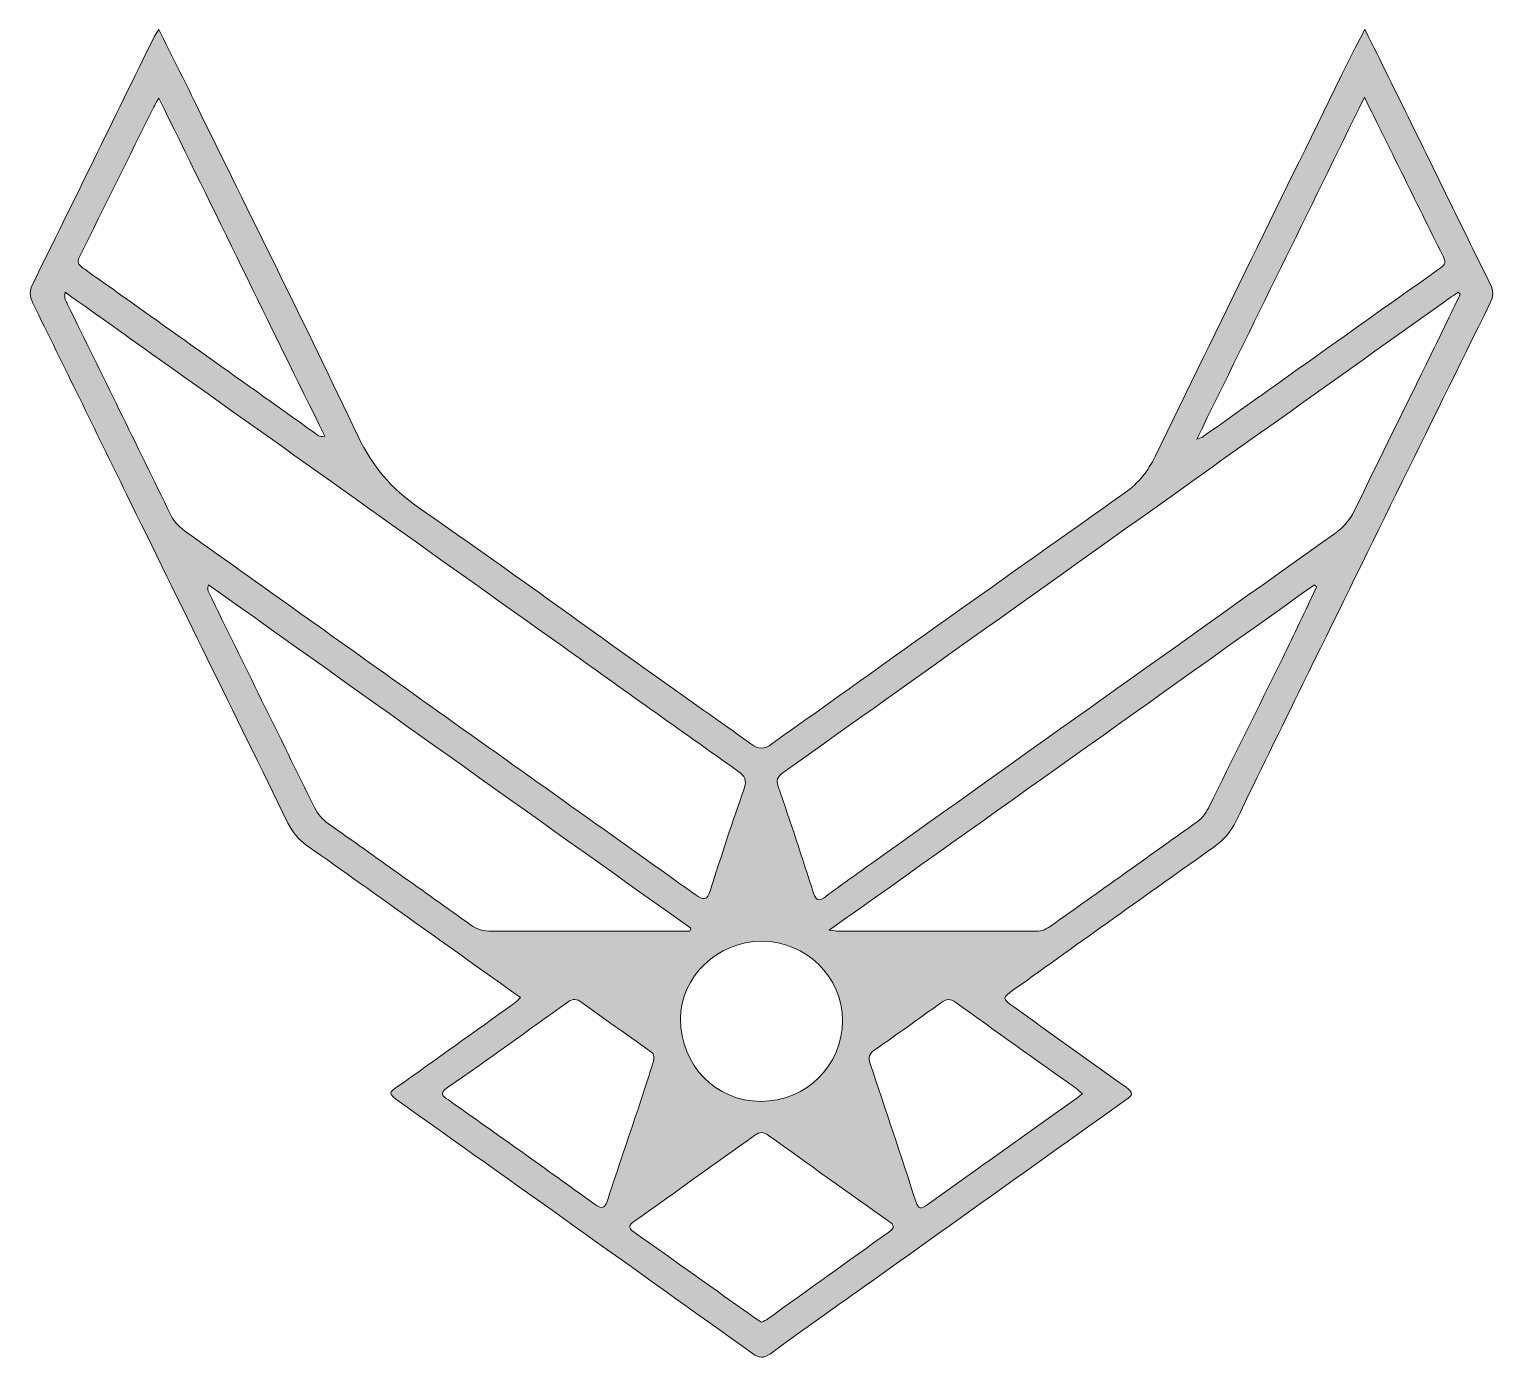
# Model space of a CAD drawing. Header units: inches. Extents: x 32 to 718, y -686 to -64.
import ezdxf

# ---------------------------------------------------------------- set-up
doc = ezdxf.new("R2010")
doc.units = ezdxf.units.IN
doc.header["$MEASUREMENT"] = 0
doc.layers.add('Layer 1', color=7, linetype='Continuous')

msp = doc.modelspace()

# ---------------------------------------------------------------- hatches: boundary and pattern name
at = {"layer": 'Layer 1', "true_color": 0xffffff}
h = msp.add_hatch(color=7, dxfattribs=at)
h.dxf.hatch_style = 2
edge = h.paths.add_edge_path()
edge.add_spline(control_points=[(716.02, -183.47), (703.52, -158.31), (691.23, -133.04), (678.85, -107.83), (671.88, -93.63), (664.86, -79.47), (657.35, -64.26), (654.2, -70.35), (651.6, -75.15), (649.2, -80.05), (619.16, -141.39), (589.12, -202.73), (559.19, -264.12), (555.82, -271.03), (551.56, -276.61), (545.07, -281.19), (489.85, -320.13), (434.85, -359.38), (379.89, -398.67), (376.17, -401.33), (373.69, -401.36), (370.01, -398.65), (358.46, -390.14), (346.57, -382.11), (334.89, -373.78), (294.79, -345.17), (254.97, -316.16), (214.52, -288.06), (201.86, -279.27), (192.92, -268.87), (186.27, -254.85), (161.53, -202.69), (135.71, -151.04), (110.29, -99.21), (104.66, -87.73), (98.96, -76.29), (93.03, -64.31), (92.01, -65.87), (91.3, -66.74), (90.82, -67.73), (71.88, -106.32), (53, -144.95), (33.97, -183.5), (32.38, -186.73), (32.43, -189.22), (34.02, -192.43), (48.74, -222.17), (63.26, -252.01), (77.88, -281.81), (103.05, -333.11), (128.28, -384.4), (153.41, -435.73), (155.55, -440.11), (158.42, -443.54), (162.41, -446.34), (179.23, -458.17), (195.95, -470.15), (212.69, -482.08), (229.12, -493.79), (245.53, -505.5), (262.26, -517.43), (260.85, -518.67), (259.95, -519.62), (258.91, -520.37), (240.81, -533.34), (222.69, -546.3), (204.56, -559.23), (202.11, -560.97), (199.53, -561.86), (203.9, -564.96), (259.62, -604.51), (315.23, -644.21), (370.79, -683.98), (373.88, -686.19), (375.94, -686.42), (379.14, -684.06), (392.51, -674.22), (406.13, -664.72), (419.65, -655.07), (461.6, -625.15), (503.52, -595.18), (545.53, -565.34), (548.86, -562.97), (549.17, -561.85), (545.57, -559.32), (527.97, -546.95), (510.55, -534.31), (493.06, -521.77), (487.45, -517.75), (487.43, -517.73), (493.09, -513.69), (524.27, -491.42), (555.42, -469.12), (586.67, -446.95), (591.27, -443.68), (594.68, -439.76), (597.13, -434.65), (607.42, -413.23), (617.9, -391.89), (628.37, -370.55), (657.53, -311.13), (686.69, -251.71), (715.98, -192.35), (717.57, -189.12), (717.62, -186.69), (716.02, -183.47)], knot_values=[0, 0, 0, 0, 1, 1, 1, 2, 2, 2, 3, 3, 3, 4, 4, 4, 5, 5, 5, 6, 6, 6, 7, 7, 7, 8, 8, 8, 9, 9, 9, 10, 10, 10, 11, 11, 11, 12, 12, 12, 13, 13, 13, 14, 14, 14, 15, 15, 15, 16, 16, 16, 17, 17, 17, 18, 18, 18, 19, 19, 19, 20, 20, 20, 21, 21, 21, 22, 22, 22, 23, 23, 23, 24, 24, 24, 25, 25, 25, 26, 26, 26, 27, 27, 27, 28, 28, 28, 29, 29, 29, 30, 30, 30, 31, 31, 31, 32, 32, 32, 33, 33, 33, 34, 34, 34, 35, 35, 35, 35], degree=3, periodic=1)
edge = h.paths.add_edge_path()
edge.add_spline(control_points=[(657.13, -96.09), (663.29, -108.55), (668.96, -119.98), (674.61, -131.42), (681.04, -144.42), (687.4, -157.45), (693.92, -170.4), (695.11, -172.77), (695.33, -174.12), (692.78, -175.93), (655.7, -202.17), (618.71, -228.55), (581.69, -254.88), (581.26, -255.18), (580.69, -255.29), (578.66, -256.09), (605.09, -202.2), (630.85, -149.67), (657.13, -96.09)], knot_values=[0, 0, 0, 0, 1, 1, 1, 2, 2, 2, 3, 3, 3, 4, 4, 4, 5, 5, 5, 6, 6, 6, 6], degree=3, periodic=1)
edge = h.paths.add_edge_path()
edge.add_spline(control_points=[(375.06, -490.99), (395.78, -490.98), (412.91, -507.77), (412.9, -528.11), (412.9, -549.18), (395.86, -566.06), (374.67, -565.99), (353.54, -565.93), (337.15, -549.11), (337.07, -527.42), (337, -507.82), (354.53, -491.01), (375.06, -490.99)], knot_values=[0, 0, 0, 0, 1, 1, 1, 2, 2, 2, 3, 3, 3, 4, 4, 4, 4], degree=3, periodic=1)
edge = h.paths.add_edge_path()
edge.add_spline(control_points=[(55.96, -170.43), (67.65, -147.22), (79.08, -123.88), (90.61, -100.58), (91.18, -99.42), (91.92, -98.34), (93.02, -96.48), (119.05, -149.53), (144.78, -202), (170.6, -254.64), (167.98, -255.46), (166.91, -253.83), (165.66, -252.94), (129.85, -227.5), (94.09, -202.01), (58.29, -176.57), (56.06, -174.98), (54.2, -173.94), (55.96, -170.43)], knot_values=[0, 0, 0, 0, 1, 1, 1, 2, 2, 2, 3, 3, 3, 4, 4, 4, 5, 5, 5, 6, 6, 6, 6], degree=3, periodic=1)
edge = h.paths.add_edge_path()
edge.add_spline(control_points=[(98.58, -291.58), (82.55, -258.7), (66.41, -225.89), (50.33, -193.05), (49.62, -191.58), (48.48, -190.18), (49.17, -187.33), (66.04, -199.33), (82.46, -211), (98.87, -222.69), (160.03, -266.23), (221.19, -309.78), (282.35, -353.34), (309.54, -372.71), (336.69, -392.14), (363.96, -411.39), (367.25, -413.71), (368.23, -415.71), (366.83, -419.72), (361.36, -435.39), (356.12, -451.15), (351.19, -467), (349.59, -472.15), (347.88, -472), (343.96, -469.2), (302.68, -439.68), (261.29, -410.31), (219.95, -380.87), (182, -353.85), (144.07, -326.79), (106.12, -299.77), (103.01, -297.56), (100.32, -295.16), (98.58, -291.58)], knot_values=[0, 0, 0, 0, 1, 1, 1, 2, 2, 2, 3, 3, 3, 4, 4, 4, 5, 5, 5, 6, 6, 6, 7, 7, 7, 8, 8, 8, 9, 9, 9, 10, 10, 10, 11, 11, 11, 11], degree=3, periodic=1)
edge = h.paths.add_edge_path()
edge.add_spline(control_points=[(248.8, -486.41), (245.03, -486.43), (241.86, -485.51), (238.8, -483.33), (216.7, -467.53), (194.54, -451.8), (172.39, -436.05), (169.57, -434.05), (167.33, -431.56), (165.8, -428.43), (149.32, -394.92), (132.83, -361.4), (116.37, -327.88), (115.96, -327.05), (115.74, -326.13), (116.24, -324.23), (191.48, -377.82), (266.71, -431.41), (341.95, -485), (341.81, -485.45), (341.66, -485.9), (341.52, -486.35), (336.1, -486.35), (330.68, -486.35), (325.26, -486.35), (299.77, -486.35), (274.29, -486.3), (248.8, -486.41)], knot_values=[0, 0, 0, 0, 1, 1, 1, 2, 2, 2, 3, 3, 3, 4, 4, 4, 5, 5, 5, 6, 6, 6, 7, 7, 7, 8, 8, 8, 9, 9, 9, 9], degree=3, periodic=1)
edge = h.paths.add_edge_path()
edge.add_spline(control_points=[(296.64, -613.91), (274.05, -597.54), (251.25, -581.43), (228.48, -565.3), (225.76, -563.38), (224.12, -562.3), (228.09, -559.54), (246.96, -546.38), (265.64, -532.95), (284.33, -519.53), (286.73, -517.81), (288.52, -517.96), (290.86, -519.66), (301.23, -527.2), (311.73, -534.57), (322.15, -542.04), (323.45, -542.97), (325.35, -543.62), (324.42, -547.39), (322.35, -553.81), (319.86, -561.72), (317.24, -569.58), (312.59, -583.54), (307.75, -597.43), (303.25, -611.43), (301.92, -615.58), (300.96, -617.04), (296.64, -613.91)], knot_values=[0, 0, 0, 0, 1, 1, 1, 2, 2, 2, 3, 3, 3, 4, 4, 4, 5, 5, 5, 6, 6, 6, 7, 7, 7, 8, 8, 8, 9, 9, 9, 9], degree=3, periodic=1)
edge = h.paths.add_edge_path()
edge.add_spline(control_points=[(434.57, -627.21), (415.65, -640.64), (396.85, -654.22), (377.99, -667.73), (377.1, -668.37), (376.06, -668.81), (375.03, -669.38), (373.96, -668.69), (372.99, -668.12), (372.08, -667.47), (353.18, -654.04), (334.31, -640.55), (315.35, -627.2), (312.22, -625), (312.98, -623.83), (315.58, -621.98), (334.36, -608.69), (353.1, -595.33), (371.78, -581.89), (374.16, -580.18), (375.91, -580.22), (378.29, -581.92), (396.97, -595.36), (415.71, -608.71), (434.5, -621.99), (437.24, -623.93), (437.56, -625.09), (434.57, -627.21)], knot_values=[0, 0, 0, 0, 1, 1, 1, 2, 2, 2, 3, 3, 3, 4, 4, 4, 5, 5, 5, 6, 6, 6, 7, 7, 7, 8, 8, 8, 9, 9, 9, 9], degree=3, periodic=1)
edge = h.paths.add_edge_path()
edge.add_spline(control_points=[(522.09, -559.85), (523.09, -560.57), (523.99, -561.45), (525.14, -562.43), (523.88, -563.4), (523.03, -564.11), (522.13, -564.76), (498.94, -581.3), (475.72, -597.8), (452.59, -614.42), (449.69, -616.51), (448.41, -616.55), (447.2, -612.81), (440.21, -591.29), (433.07, -569.81), (425.84, -548.37), (424.81, -545.32), (425.43, -543.63), (428.05, -541.82), (438.44, -534.62), (448.74, -527.28), (458.93, -519.81), (461.47, -517.95), (463.33, -517.84), (465.92, -519.71), (484.59, -533.16), (503.36, -546.47), (522.09, -559.85)], knot_values=[0, 0, 0, 0, 1, 1, 1, 2, 2, 2, 3, 3, 3, 4, 4, 4, 5, 5, 5, 6, 6, 6, 7, 7, 7, 8, 8, 8, 9, 9, 9, 9], degree=3, periodic=1)
edge = h.paths.add_edge_path()
edge.add_spline(control_points=[(618.74, -358.71), (607.27, -382.07), (595.67, -405.36), (584.15, -428.7), (582.69, -431.66), (580.59, -433.96), (577.91, -435.86), (555.46, -451.81), (533.03, -467.78), (510.62, -483.78), (508.42, -485.35), (506.21, -486.4), (503.36, -486.4), (472.41, -486.32), (441.45, -486.35), (410.5, -486.33), (409.8, -486.33), (409.09, -486.17), (406.74, -485.88), (483.14, -431.48), (558.42, -377.88), (633.69, -324.28), (634.05, -324.58), (634.42, -324.89), (634.78, -325.2), (629.44, -336.37), (624.2, -347.6), (618.74, -358.71)], knot_values=[0, 0, 0, 0, 1, 1, 1, 2, 2, 2, 3, 3, 3, 4, 4, 4, 5, 5, 5, 6, 6, 6, 7, 7, 7, 8, 8, 8, 9, 9, 9, 9], degree=3, periodic=1)
edge = h.paths.add_edge_path()
edge.add_spline(control_points=[(688.19, -216.68), (676.31, -240.88), (664.31, -265.03), (652.55, -289.3), (650.33, -293.89), (647.32, -297.37), (643.2, -300.31), (571.07, -351.59), (499, -402.95), (426.93, -454.31), (419.56, -459.56), (412.2, -464.84), (404.9, -470.19), (402.2, -472.17), (400.65, -472.53), (399.39, -468.57), (394.05, -451.85), (388.54, -435.19), (382.81, -418.61), (381.44, -414.66), (383.49, -413.29), (386.09, -411.43), (448.99, -366.7), (511.84, -321.9), (574.7, -277.12), (614.66, -248.66), (654.63, -220.2), (694.59, -191.75), (696.71, -190.24), (698.86, -188.78), (701, -187.3), (701.32, -187.63), (701.64, -187.95), (701.96, -188.27), (697.37, -197.74), (692.82, -207.23), (688.19, -216.68)], knot_values=[0, 0, 0, 0, 1, 1, 1, 2, 2, 2, 3, 3, 3, 4, 4, 4, 5, 5, 5, 6, 6, 6, 7, 7, 7, 8, 8, 8, 9, 9, 9, 10, 10, 10, 11, 11, 11, 12, 12, 12, 12], degree=3, periodic=1)

# ---------------------------------------------------------------- linework, layer by layer
at = {"layer": 'Layer 1', "lineweight": 0}
for points, knots in [([(716.02, -183.47), (703.52, -158.31), (691.23, -133.04), (678.85, -107.83), (671.88, -93.63), (664.86, -79.47), (657.35, -64.26), (654.2, -70.35), (651.6, -75.15), (649.2, -80.05), (619.16, -141.39), (589.12, -202.73), (559.19, -264.12), (555.82, -271.03), (551.56, -276.61), (545.07, -281.19), (489.85, -320.13), (434.85, -359.38), (379.89, -398.67), (376.17, -401.33), (373.69, -401.36), (370.01, -398.65), (358.46, -390.14), (346.57, -382.11), (334.89, -373.78), (294.79, -345.17), (254.97, -316.16), (214.52, -288.06), (201.86, -279.27), (192.92, -268.87), (186.27, -254.85), (161.53, -202.69), (135.71, -151.04), (110.29, -99.21), (104.66, -87.73), (98.96, -76.29), (93.03, -64.31), (92.01, -65.87), (91.3, -66.74), (90.82, -67.73), (71.88, -106.32), (53, -144.95), (33.97, -183.5), (32.38, -186.73), (32.43, -189.22), (34.02, -192.43), (48.74, -222.17), (63.26, -252.01), (77.88, -281.81), (103.05, -333.11), (128.28, -384.4), (153.41, -435.73), (155.55, -440.11), (158.42, -443.54), (162.41, -446.34), (179.23, -458.17), (195.95, -470.15), (212.69, -482.08), (229.12, -493.79), (245.53, -505.5), (262.26, -517.43), (260.85, -518.67), (259.95, -519.62), (258.91, -520.37), (240.81, -533.34), (222.69, -546.3), (204.56, -559.23), (202.11, -560.97), (199.53, -561.86), (203.9, -564.96), (259.62, -604.51), (315.23, -644.21), (370.79, -683.98), (373.88, -686.19), (375.94, -686.42), (379.14, -684.06), (392.51, -674.22), (406.13, -664.72), (419.65, -655.07), (461.6, -625.15), (503.52, -595.18), (545.53, -565.34), (548.86, -562.97), (549.17, -561.85), (545.57, -559.32), (527.97, -546.95), (510.55, -534.31), (493.06, -521.77), (487.45, -517.75), (487.43, -517.73), (493.09, -513.69), (524.27, -491.42), (555.42, -469.12), (586.67, -446.95), (591.27, -443.68), (594.68, -439.76), (597.13, -434.65), (607.42, -413.23), (617.9, -391.89), (628.37, -370.55), (657.53, -311.13), (686.69, -251.71), (715.98, -192.35), (717.57, -189.12), (717.62, -186.69), (716.02, -183.47)], [0, 0, 0, 0, 1, 1, 1, 2, 2, 2, 3, 3, 3, 4, 4, 4, 5, 5, 5, 6, 6, 6, 7, 7, 7, 8, 8, 8, 9, 9, 9, 10, 10, 10, 11, 11, 11, 12, 12, 12, 13, 13, 13, 14, 14, 14, 15, 15, 15, 16, 16, 16, 17, 17, 17, 18, 18, 18, 19, 19, 19, 20, 20, 20, 21, 21, 21, 22, 22, 22, 23, 23, 23, 24, 24, 24, 25, 25, 25, 26, 26, 26, 27, 27, 27, 28, 28, 28, 29, 29, 29, 30, 30, 30, 31, 31, 31, 32, 32, 32, 33, 33, 33, 34, 34, 34, 35, 35, 35, 35]), ([(55.96, -170.43), (67.65, -147.22), (79.08, -123.88), (90.61, -100.58), (91.18, -99.42), (91.92, -98.34), (93.02, -96.48), (119.05, -149.53), (144.78, -202), (170.6, -254.64), (167.98, -255.46), (166.91, -253.83), (165.66, -252.94), (129.85, -227.5), (94.09, -202.01), (58.29, -176.57), (56.06, -174.98), (54.2, -173.94), (55.96, -170.43)], [0, 0, 0, 0, 1, 1, 1, 2, 2, 2, 3, 3, 3, 4, 4, 4, 5, 5, 5, 6, 6, 6, 6]), ([(657.13, -96.09), (663.29, -108.55), (668.96, -119.98), (674.61, -131.42), (681.04, -144.42), (687.4, -157.45), (693.92, -170.4), (695.11, -172.77), (695.33, -174.12), (692.78, -175.93), (655.7, -202.17), (618.71, -228.55), (581.69, -254.88), (581.26, -255.18), (580.69, -255.29), (578.66, -256.09), (605.09, -202.2), (630.85, -149.67), (657.13, -96.09)], [0, 0, 0, 0, 1, 1, 1, 2, 2, 2, 3, 3, 3, 4, 4, 4, 5, 5, 5, 6, 6, 6, 6]), ([(98.58, -291.58), (82.55, -258.7), (66.41, -225.89), (50.33, -193.05), (49.62, -191.58), (48.48, -190.18), (49.17, -187.33), (66.04, -199.33), (82.46, -211), (98.87, -222.69), (160.03, -266.23), (221.19, -309.78), (282.35, -353.34), (309.54, -372.71), (336.69, -392.14), (363.96, -411.39), (367.25, -413.71), (368.23, -415.71), (366.83, -419.72), (361.36, -435.39), (356.12, -451.15), (351.19, -467), (349.59, -472.15), (347.88, -472), (343.96, -469.2), (302.68, -439.68), (261.29, -410.31), (219.95, -380.87), (182, -353.85), (144.07, -326.79), (106.12, -299.77), (103.01, -297.56), (100.32, -295.16), (98.58, -291.58)], [0, 0, 0, 0, 1, 1, 1, 2, 2, 2, 3, 3, 3, 4, 4, 4, 5, 5, 5, 6, 6, 6, 7, 7, 7, 8, 8, 8, 9, 9, 9, 10, 10, 10, 11, 11, 11, 11]), ([(688.19, -216.68), (676.31, -240.88), (664.31, -265.03), (652.55, -289.3), (650.33, -293.89), (647.32, -297.37), (643.2, -300.31), (571.07, -351.59), (499, -402.95), (426.93, -454.31), (419.56, -459.56), (412.2, -464.84), (404.9, -470.19), (402.2, -472.17), (400.65, -472.53), (399.39, -468.57), (394.05, -451.85), (388.54, -435.19), (382.81, -418.61), (381.44, -414.66), (383.49, -413.29), (386.09, -411.43), (448.99, -366.7), (511.84, -321.9), (574.7, -277.12), (614.66, -248.66), (654.63, -220.2), (694.59, -191.75), (696.71, -190.24), (698.86, -188.78), (701, -187.3), (701.32, -187.63), (701.64, -187.95), (701.96, -188.27), (697.37, -197.74), (692.82, -207.23), (688.19, -216.68)], [0, 0, 0, 0, 1, 1, 1, 2, 2, 2, 3, 3, 3, 4, 4, 4, 5, 5, 5, 6, 6, 6, 7, 7, 7, 8, 8, 8, 9, 9, 9, 10, 10, 10, 11, 11, 11, 12, 12, 12, 12]), ([(248.8, -486.41), (245.03, -486.43), (241.86, -485.51), (238.8, -483.33), (216.7, -467.53), (194.54, -451.8), (172.39, -436.05), (169.57, -434.05), (167.33, -431.56), (165.8, -428.43), (149.32, -394.92), (132.83, -361.4), (116.37, -327.88), (115.96, -327.05), (115.74, -326.13), (116.24, -324.23), (191.48, -377.82), (266.71, -431.41), (341.95, -485), (341.81, -485.45), (341.66, -485.9), (341.52, -486.35), (336.1, -486.35), (330.68, -486.35), (325.26, -486.35), (299.77, -486.35), (274.29, -486.3), (248.8, -486.41)], [0, 0, 0, 0, 1, 1, 1, 2, 2, 2, 3, 3, 3, 4, 4, 4, 5, 5, 5, 6, 6, 6, 7, 7, 7, 8, 8, 8, 9, 9, 9, 9]), ([(618.74, -358.71), (607.27, -382.07), (595.67, -405.36), (584.15, -428.7), (582.69, -431.66), (580.59, -433.96), (577.91, -435.86), (555.46, -451.81), (533.03, -467.78), (510.62, -483.78), (508.42, -485.35), (506.21, -486.4), (503.36, -486.4), (472.41, -486.32), (441.45, -486.35), (410.5, -486.33), (409.8, -486.33), (409.09, -486.17), (406.74, -485.88), (483.14, -431.48), (558.42, -377.88), (633.69, -324.28), (634.05, -324.58), (634.42, -324.89), (634.78, -325.2), (629.44, -336.37), (624.2, -347.6), (618.74, -358.71)], [0, 0, 0, 0, 1, 1, 1, 2, 2, 2, 3, 3, 3, 4, 4, 4, 5, 5, 5, 6, 6, 6, 7, 7, 7, 8, 8, 8, 9, 9, 9, 9]), ([(375.06, -490.99), (395.78, -490.98), (412.91, -507.77), (412.9, -528.11), (412.9, -549.18), (395.86, -566.06), (374.67, -565.99), (353.54, -565.93), (337.15, -549.11), (337.07, -527.42), (337, -507.82), (354.53, -491.01), (375.06, -490.99)], [0, 0, 0, 0, 1, 1, 1, 2, 2, 2, 3, 3, 3, 4, 4, 4, 4]), ([(296.64, -613.91), (274.05, -597.54), (251.25, -581.43), (228.48, -565.3), (225.76, -563.38), (224.12, -562.3), (228.09, -559.54), (246.96, -546.38), (265.64, -532.95), (284.33, -519.53), (286.73, -517.81), (288.52, -517.96), (290.86, -519.66), (301.23, -527.2), (311.73, -534.57), (322.15, -542.04), (323.45, -542.97), (325.35, -543.62), (324.42, -547.39), (322.35, -553.81), (319.86, -561.72), (317.24, -569.58), (312.59, -583.54), (307.75, -597.43), (303.25, -611.43), (301.92, -615.58), (300.96, -617.04), (296.64, -613.91)], [0, 0, 0, 0, 1, 1, 1, 2, 2, 2, 3, 3, 3, 4, 4, 4, 5, 5, 5, 6, 6, 6, 7, 7, 7, 8, 8, 8, 9, 9, 9, 9]), ([(522.09, -559.85), (523.09, -560.57), (523.99, -561.45), (525.14, -562.43), (523.88, -563.4), (523.03, -564.11), (522.13, -564.76), (498.94, -581.3), (475.72, -597.8), (452.59, -614.42), (449.69, -616.51), (448.41, -616.55), (447.2, -612.81), (440.21, -591.29), (433.07, -569.81), (425.84, -548.37), (424.81, -545.32), (425.43, -543.63), (428.05, -541.82), (438.44, -534.62), (448.74, -527.28), (458.93, -519.81), (461.47, -517.95), (463.33, -517.84), (465.92, -519.71), (484.59, -533.16), (503.36, -546.47), (522.09, -559.85)], [0, 0, 0, 0, 1, 1, 1, 2, 2, 2, 3, 3, 3, 4, 4, 4, 5, 5, 5, 6, 6, 6, 7, 7, 7, 8, 8, 8, 9, 9, 9, 9]), ([(434.57, -627.21), (415.65, -640.64), (396.85, -654.22), (377.99, -667.73), (377.1, -668.37), (376.06, -668.81), (375.03, -669.38), (373.96, -668.69), (372.99, -668.12), (372.08, -667.47), (353.18, -654.04), (334.31, -640.55), (315.35, -627.2), (312.22, -625), (312.98, -623.83), (315.58, -621.98), (334.36, -608.69), (353.1, -595.33), (371.78, -581.89), (374.16, -580.18), (375.91, -580.22), (378.29, -581.92), (396.97, -595.36), (415.71, -608.71), (434.5, -621.99), (437.24, -623.93), (437.56, -625.09), (434.57, -627.21)], [0, 0, 0, 0, 1, 1, 1, 2, 2, 2, 3, 3, 3, 4, 4, 4, 5, 5, 5, 6, 6, 6, 7, 7, 7, 8, 8, 8, 9, 9, 9, 9])]:
    msp.add_open_spline(points, degree=3, knots=knots, dxfattribs=at)

doc.saveas('drawing.dxf')
